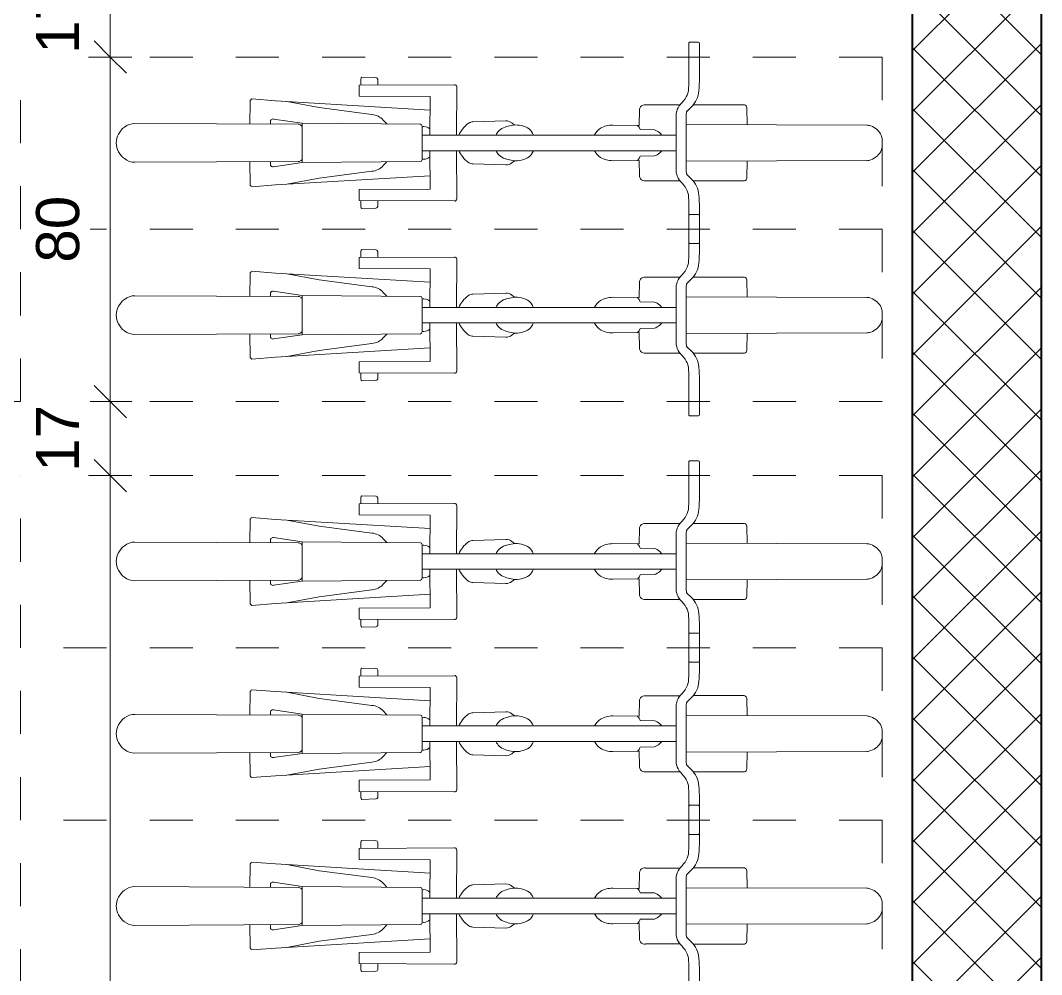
# Model space of a CAD drawing. Header units: metres. Extents: x -86 to 44, y -23 to 39.
# Drawn here: x 23.382 to 25.752, y -11.624 to -9.408 of the extents above; entities that cross this region are included whole.
import ezdxf

# ---------------------------------------------------------------- set-up
doc = ezdxf.new("R2010")
doc.units = ezdxf.units.M
doc.linetypes.add('_Verdeckte Linien_', pattern=[0.15, 0.1, -0.05])
for name, color, linetype, lineweight in [('A-____-____-DIMS', 7, 'Continuous', 5), ('A-____-____-DIMS-50', 7, 'Continuous', 5), ('A-DETL-GENF-HDLN', 7, '_Verdeckte Linien_', 9), ('A-DETL-GENF-OTLN', 7, 'Continuous', 9), ('A-WALL-____-MCUT', 7, 'Continuous', 35), ('A-WALL-____-PATT', 7, 'Continuous', 35), ('C-PRKG-____-HDLN', 7, '_Verdeckte Linien_', 9), ('C-PRKG-____-OTLN', 7, 'Continuous', 9)]:
    doc.layers.add(name, color=color, linetype=linetype, lineweight=lineweight)
doc.styles.add('Arial_1', font='arial.ttf', dxfattribs={"height": 0.1})
doc.dimstyles.new('SUB_Rohbau_fein_6', dxfattribs={"dimscale": 0.3048, "dimtxt": 0.102026, "dimasz": 0.246063, "dimexe": 0.164042, "dimexo": 0.0625, "dimgap": 0.123031, "dimtad": 1, "dimdec": 1, "dimlfac": 100, "dimrnd": 0.5, "dimdsep": 46, "dimtxsty": 'Arial_1', "dimblk1": 'OBLIQUE', "dimblk2": 'OBLIQUE', "dimsah": 1, "dimcen": 0.09, "dimazin": 0, "dimtfac": 1, "dimtdec": 4, "dimtix": 1, "dimtmove": 0, "dimatfit": 3, "dimfxl": 0.164042, "dimfxlon": 1, "dimtvp": 1, "dimtfill": 1, "dimtolj": 1, "dimtzin": 0, "dimarcsym": 2})
doc.dimstyles.new('SUB_Rohbau_fein_7', dxfattribs={"dimscale": 0.3048, "dimtxt": 0.102026, "dimasz": 0.246063, "dimexe": 0.164042, "dimexo": 0.0625, "dimgap": 0.123031, "dimtad": 1, "dimrnd": 0.005, "dimzin": 0, "dimdsep": 46, "dimtxsty": 'Arial_1', "dimblk1": 'OBLIQUE', "dimblk2": 'OBLIQUE', "dimsah": 1, "dimcen": 0.09, "dimazin": 0, "dimtfac": 1, "dimtdec": 4, "dimtix": 1, "dimtmove": 0, "dimatfit": 3, "dimfxl": 0.164042, "dimfxlon": 1, "dimtvp": 1, "dimtfill": 1, "dimtolj": 1, "dimtzin": 0, "dimarcsym": 2})

# ---------------------------------------------------------------- blocks, each defined once
blk = doc.blocks.new('Fahrradstellplatz - Fahrradstellplatz-23804821--01_UG_OK_FFB_AF')
at = {"layer": 'A-DETL-GENF-HDLN', "color": 253, "true_color": 0x999999}
for p, q in [((5.6, 2), (6, 2)), ((6, 2), (6.4, 2)), ((6, 0), (6, 2)), ((6, 0), (6, 2)), ((6.4, 2), (6.8, 2)), ((6.4, 0), (6.4, 2)), ((6.4, 0), (6.4, 2)), ((6.8, 0), (6.8, 2)), ((6, 0), (5.6, 0)), ((6.4, 0), (6, 0)), ((6.8, 0), (6.4, 0))]:
    blk.add_line(p, q, dxfattribs=at)
at = {"layer": 'A-DETL-GENF-OTLN', "color": 253, "true_color": 0x999999}
for p, q in [((5.7573, 1.3551), (5.7556, 1.7345)), ((5.8439, 1.3551), (5.8456, 1.7345)), ((6.1573, 1.3551), (6.1556, 1.7345)), ((6.2439, 1.3551), (6.2456, 1.7345)), ((6.5573, 1.3551), (6.5556, 1.7345)), ((6.6439, 1.3551), (6.6456, 1.7345)), ((5.6987, 1.4626), (5.7028, 1.408)), ((5.7568, 1.4679), (5.7043, 1.4669)), ((5.8444, 1.4679), (5.8969, 1.4669)), ((5.9025, 1.4626), (5.8984, 1.408)), ((6.0987, 1.4626), (6.1028, 1.408)), ((6.1568, 1.4679), (6.1043, 1.4669)), ((6.2444, 1.4679), (6.2969, 1.4669)), ((6.3025, 1.4626), (6.2984, 1.408)), ((6.4987, 1.4626), (6.5028, 1.408)), ((6.5568, 1.4679), (6.5043, 1.4669)), ((6.6444, 1.4679), (6.6969, 1.4669)), ((6.7025, 1.4626), (6.6984, 1.408)), ((5.7028, 1.408), (5.7243, 1.0493)), ((5.755, 1.3458), (5.7452, 1.4123)), ((5.7486, 1.4194), (5.757, 1.4194)), ((5.8526, 1.4194), (5.8442, 1.4194)), ((5.8462, 1.3458), (5.856, 1.4123)), ((5.8984, 1.408), (5.8769, 1.0493)), ((6.1028, 1.408), (6.1243, 1.0493)), ((6.155, 1.3458), (6.1452, 1.4123)), ((6.1486, 1.4194), (6.157, 1.4194)), ((6.2526, 1.4194), (6.2442, 1.4194)), ((6.2462, 1.3458), (6.256, 1.4123)), ((6.2984, 1.408), (6.2769, 1.0493)), ((6.5028, 1.408), (6.5243, 1.0493)), ((6.555, 1.3458), (6.5452, 1.4123)), ((6.5486, 1.4194), (6.557, 1.4194)), ((6.6526, 1.4194), (6.6442, 1.4194)), ((6.6462, 1.3458), (6.656, 1.4123)), ((6.6984, 1.408), (6.6769, 1.0493)), ((5.7186, 1.3065), (5.7044, 1.3816)), ((5.8826, 1.3065), (5.8968, 1.3816)), ((6.1186, 1.3065), (6.1044, 1.3816)), ((6.2826, 1.3065), (6.2968, 1.3816)), ((6.5186, 1.3065), (6.5044, 1.3816)), ((6.6826, 1.3065), (6.6968, 1.3816)), ((5.755, 1.3458), (5.8006, 1.3465)), ((5.7573, 1.0716), (5.755, 1.3458)), ((5.7623, 1.3459), (5.76, 1.3486)), ((5.8006, 1.3465), (5.8462, 1.3458)), ((5.8389, 1.3459), (5.8411, 1.3486)), ((5.8462, 1.3458), (5.8439, 1.0716)), ((6.155, 1.3458), (6.2006, 1.3465)), ((6.1573, 1.0716), (6.155, 1.3458)), ((6.1623, 1.3459), (6.16, 1.3486)), ((6.2006, 1.3465), (6.2462, 1.3458)), ((6.2389, 1.3459), (6.2411, 1.3486)), ((6.2462, 1.3458), (6.2439, 1.0716)), ((6.555, 1.3458), (6.6006, 1.3465)), ((6.5573, 1.0716), (6.555, 1.3458)), ((6.5623, 1.3459), (6.56, 1.3486)), ((6.6006, 1.3465), (6.6462, 1.3458)), ((6.6389, 1.3459), (6.6411, 1.3486)), ((6.6462, 1.3458), (6.6439, 1.0716)), ((5.7347, 1.1845), (5.7186, 1.3065)), ((5.8664, 1.1845), (5.8826, 1.3065)), ((6.1347, 1.1845), (6.1186, 1.3065)), ((6.2664, 1.1845), (6.2826, 1.3065)), ((6.5347, 1.1845), (6.5186, 1.3065)), ((6.6664, 1.1845), (6.6826, 1.3065)), ((5.6666, 1.2102), (5.6523, 1.21)), ((5.6658, 0.9937), (5.6667, 1.2142)), ((5.6667, 1.2142), (5.6925, 1.2142)), ((5.6925, 1.2142), (5.6933, 1.049)), ((5.9087, 1.2142), (5.9079, 1.049)), ((5.9345, 1.2142), (5.9087, 1.2142)), ((5.9354, 0.9937), (5.9345, 1.2142)), ((5.9345, 1.2102), (5.9489, 1.21)), ((6.0666, 1.2102), (6.0523, 1.21)), ((6.0658, 0.9937), (6.0667, 1.2142)), ((6.0667, 1.2142), (6.0925, 1.2142)), ((6.0925, 1.2142), (6.0933, 1.049)), ((6.3087, 1.2142), (6.3079, 1.049)), ((6.3345, 1.2142), (6.3087, 1.2142)), ((6.3354, 0.9937), (6.3345, 1.2142)), ((6.3345, 1.2102), (6.3489, 1.21)), ((6.4666, 1.2102), (6.4523, 1.21)), ((6.4658, 0.9937), (6.4667, 1.2142)), ((6.4667, 1.2142), (6.4925, 1.2142)), ((6.4925, 1.2142), (6.4933, 1.049)), ((6.7087, 1.2142), (6.7079, 1.049)), ((6.7345, 1.2142), (6.7087, 1.2142)), ((6.7354, 0.9937), (6.7345, 1.2142)), ((6.7345, 1.2102), (6.7489, 1.21)), ((5.6482, 1.2074), (5.6491, 1.1747)), ((5.953, 1.2074), (5.9521, 1.1747)), ((6.0482, 1.2074), (6.0491, 1.1747)), ((6.353, 1.2074), (6.3521, 1.1747)), ((6.4482, 1.2074), (6.4491, 1.1747)), ((6.753, 1.2074), (6.7521, 1.1747)), ((5.6529, 1.1705), (5.6665, 1.1702)), ((5.9483, 1.1705), (5.9347, 1.1702)), ((6.0529, 1.1705), (6.0665, 1.1702)), ((6.3483, 1.1705), (6.3347, 1.1702)), ((6.4529, 1.1705), (6.4665, 1.1702)), ((6.7483, 1.1705), (6.7347, 1.1702)), ((5.7567, 1.1498), (5.7478, 1.1579)), ((5.8445, 1.1498), (5.8534, 1.1579)), ((6.1567, 1.1498), (6.1478, 1.1579)), ((6.2445, 1.1498), (6.2534, 1.1579)), ((6.5567, 1.1498), (6.5478, 1.1579)), ((6.6445, 1.1498), (6.6534, 1.1579)), ((5.7604, 1.0681), (5.7621, 1.0675)), ((5.7621, 1.0675), (5.8006, 1.0674)), ((5.7624, 1.0675), (5.7627, 1.0634)), ((5.7825, 1.0675), (5.7825, 0.478)), ((5.8006, 1.0674), (5.8391, 1.0675)), ((5.8187, 1.0675), (5.8187, 0.478)), ((5.8387, 1.0675), (5.8385, 1.0634)), ((5.8391, 1.0675), (5.8408, 1.0681)), ((6.1604, 1.0681), (6.1621, 1.0675)), ((6.1621, 1.0675), (6.2006, 1.0674)), ((6.1624, 1.0675), (6.1627, 1.0634)), ((6.1825, 1.0675), (6.1825, 0.478)), ((6.2006, 1.0674), (6.2391, 1.0675)), ((6.2187, 1.0675), (6.2187, 0.478)), ((6.2387, 1.0675), (6.2385, 1.0634)), ((6.2391, 1.0675), (6.2408, 1.0681)), ((6.5604, 1.0681), (6.5621, 1.0675)), ((6.5621, 1.0675), (6.6006, 1.0674)), ((6.5624, 1.0675), (6.5627, 1.0634)), ((6.5825, 1.0675), (6.5825, 0.478)), ((6.6006, 1.0674), (6.6391, 1.0675)), ((6.6187, 1.0675), (6.6187, 0.478)), ((6.6387, 1.0675), (6.6385, 1.0634)), ((6.6391, 1.0675), (6.6408, 1.0681)), ((5.6933, 1.049), (5.7825, 1.0497)), ((5.9079, 1.049), (5.8187, 1.0497)), ((6.0933, 1.049), (6.1825, 1.0497)), ((6.3079, 1.049), (6.2187, 1.0497)), ((6.4933, 1.049), (6.5825, 1.0497)), ((6.7079, 1.049), (6.6187, 1.0497)), ((5.7825, 0.9883), (5.6707, 0.9872)), ((5.8187, 0.9883), (5.9305, 0.9872)), ((6.1825, 0.9883), (6.0707, 0.9872)), ((6.2187, 0.9883), (6.3305, 0.9872)), ((6.5825, 0.9883), (6.4707, 0.9872)), ((6.6187, 0.9883), (6.7305, 0.9872)), ((5.7495, 0.8735), (5.7517, 0.95)), ((5.8517, 0.8735), (5.8495, 0.95)), ((6.1495, 0.8735), (6.1517, 0.95)), ((6.2517, 0.8735), (6.2495, 0.95)), ((6.5495, 0.8735), (6.5517, 0.95)), ((6.6517, 0.8735), (6.6495, 0.95)), ((5.7591, 0.8532), (5.7542, 0.8592)), ((5.8421, 0.8532), (5.847, 0.8592)), ((6.1591, 0.8532), (6.1542, 0.8592)), ((6.2421, 0.8532), (6.247, 0.8592)), ((6.5591, 0.8532), (6.5542, 0.8592)), ((6.6421, 0.8532), (6.647, 0.8592)), ((5.7825, 0.809), (5.7779, 0.8114)), ((5.8187, 0.809), (5.8233, 0.8114)), ((6.1825, 0.809), (6.1779, 0.8114)), ((6.2187, 0.809), (6.2233, 0.8114)), ((6.5825, 0.809), (6.5779, 0.8114)), ((6.6187, 0.809), (6.6233, 0.8114)), ((5.76, 0.564), (5.7592, 0.6253)), ((5.8412, 0.564), (5.842, 0.6253)), ((6.16, 0.564), (6.1592, 0.6253)), ((6.2412, 0.564), (6.242, 0.6253)), ((6.56, 0.564), (6.5592, 0.6253)), ((6.6412, 0.564), (6.642, 0.6253)), ((5.7124, 0.469), (5.7124, 0.5492)), ((5.7242, 0.5633), (5.76, 0.564)), ((5.7599, 0.5677), (5.7626, 0.5655)), ((5.7703, 0.5287), (5.7697, 0.5614)), ((5.8309, 0.5287), (5.8315, 0.5614)), ((5.8413, 0.5677), (5.8386, 0.5655)), ((5.877, 0.5633), (5.8412, 0.564)), ((5.8888, 0.469), (5.8888, 0.5492)), ((6.1124, 0.469), (6.1124, 0.5492)), ((6.1242, 0.5633), (6.16, 0.564)), ((6.1599, 0.5677), (6.1626, 0.5655)), ((6.1703, 0.5287), (6.1697, 0.5614)), ((6.2309, 0.5287), (6.2315, 0.5614)), ((6.2413, 0.5677), (6.2386, 0.5655)), ((6.277, 0.5633), (6.2412, 0.564)), ((6.2888, 0.469), (6.2888, 0.5492)), ((6.5124, 0.469), (6.5124, 0.5492)), ((6.5242, 0.5633), (6.56, 0.564)), ((6.5599, 0.5677), (6.5626, 0.5655)), ((6.5703, 0.5287), (6.5697, 0.5614)), ((6.6309, 0.5287), (6.6315, 0.5614)), ((6.6413, 0.5677), (6.6386, 0.5655)), ((6.677, 0.5633), (6.6412, 0.564)), ((6.6888, 0.469), (6.6888, 0.5492)), ((5.7825, 0.5111), (5.7776, 0.516)), ((5.8187, 0.5111), (5.8236, 0.516)), ((6.1825, 0.5111), (6.1776, 0.516)), ((6.2187, 0.5111), (6.2236, 0.516)), ((6.5825, 0.5111), (6.5776, 0.516)), ((6.6187, 0.5111), (6.6236, 0.516)), ((5.8006, 0.4779), (5.7482, 0.4781)), ((5.853, 0.4781), (5.8006, 0.4779)), ((6.2006, 0.4779), (6.1482, 0.4781)), ((6.253, 0.4781), (6.2006, 0.4779)), ((6.6006, 0.4779), (6.5482, 0.4781)), ((6.653, 0.4781), (6.6006, 0.4779)), ((5.7266, 0.4527), (5.7174, 0.443)), ((5.7354, 0.4549), (5.8006, 0.4547)), ((5.7593, 0.0357), (5.7581, 0.4548)), ((5.8006, 0.4547), (5.8658, 0.4549)), ((5.8419, 0.0357), (5.8431, 0.4548)), ((5.8746, 0.4527), (5.8838, 0.443)), ((6.1266, 0.4527), (6.1174, 0.443)), ((6.1354, 0.4549), (6.2006, 0.4547)), ((6.1593, 0.0357), (6.1581, 0.4548)), ((6.2006, 0.4547), (6.2658, 0.4549)), ((6.2419, 0.0357), (6.2431, 0.4548)), ((6.2746, 0.4527), (6.2838, 0.443)), ((6.5266, 0.4527), (6.5174, 0.443)), ((6.5354, 0.4549), (6.6006, 0.4547)), ((6.5593, 0.0357), (6.5581, 0.4548)), ((6.6006, 0.4547), (6.6658, 0.4549)), ((6.6419, 0.0357), (6.6431, 0.4548)), ((6.6746, 0.4527), (6.6838, 0.443)), ((5.5695, 0.4488), (5.6654, 0.4486)), ((5.6654, 0.4486), (5.6751, 0.4491)), ((5.7122, 0.3193), (5.7122, 0.4382)), ((5.889, 0.3193), (5.889, 0.4382)), ((5.9358, 0.4486), (5.9261, 0.4491)), ((6.0317, 0.4488), (5.9358, 0.4486)), ((5.9667, 0.4263), (5.9667, 0.4463)), ((5.9695, 0.4488), (6.0654, 0.4486)), ((6.0345, 0.4263), (6.0345, 0.4463)), ((6.0654, 0.4486), (6.0751, 0.4491)), ((6.1122, 0.3193), (6.1122, 0.4382)), ((6.289, 0.3193), (6.289, 0.4382)), ((6.3358, 0.4486), (6.3261, 0.4491)), ((6.4317, 0.4488), (6.3358, 0.4486)), ((6.3667, 0.4263), (6.3667, 0.4463)), ((6.3695, 0.4488), (6.4654, 0.4486)), ((6.4345, 0.4263), (6.4345, 0.4463)), ((6.4654, 0.4486), (6.4751, 0.4491)), ((6.5122, 0.3193), (6.5122, 0.4382)), ((6.689, 0.3193), (6.689, 0.4382)), ((6.7358, 0.4486), (6.7261, 0.4491)), ((6.8317, 0.4488), (6.7358, 0.4486)), ((6.8345, 0.4263), (6.8345, 0.4463)), ((6.0202, 0.4238), (5.9698, 0.4242)), ((5.981, 0.4238), (6.0314, 0.4242)), ((6.4202, 0.4238), (6.3698, 0.4242)), ((6.381, 0.4238), (6.4314, 0.4242)), ((6.781, 0.4238), (6.8314, 0.4242)), ((5.7585, 0.3133), (5.7186, 0.3144)), ((5.8427, 0.3133), (5.8826, 0.3144)), ((6.1585, 0.3133), (6.1186, 0.3144)), ((6.2427, 0.3133), (6.2826, 0.3144)), ((6.5585, 0.3133), (6.5186, 0.3144)), ((6.6427, 0.3133), (6.6826, 0.3144)), ((5.7931, 0), (5.8006, 0)), ((5.8006, 0), (5.8081, 0)), ((6.1931, 0), (6.2006, 0)), ((6.2006, 0), (6.2081, 0)), ((6.5931, 0), (6.6006, 0)), ((6.6006, 0), (6.6081, 0))]:
    blk.add_line(p, q, dxfattribs=at)
for centre, radius, start, end in [((5.8007, 1.7348), 0.0429, 90.2027, 118.8234), ((5.8004, 1.7348), 0.0429, 61.1766, 89.7973), ((6.2007, 1.7348), 0.0429, 90.2027, 118.8234), ((6.2004, 1.7348), 0.0429, 61.1766, 89.7973), ((6.6007, 1.7348), 0.0429, 90.2027, 118.8234), ((6.6004, 1.7348), 0.0429, 61.1766, 89.7973), ((5.7944, 1.7346), 0.0388, 141.5969, 180.2571), ((5.8058, 1.7256), 0.0534, 118.8234, 141.5969), ((5.7954, 1.7256), 0.0534, 38.4031, 61.1766), ((5.8068, 1.7346), 0.0388, 359.7429, 38.4031), ((6.1944, 1.7346), 0.0388, 141.5969, 180.2571), ((6.2058, 1.7256), 0.0534, 118.8234, 141.5969), ((6.1954, 1.7256), 0.0534, 38.4031, 61.1766), ((6.2068, 1.7346), 0.0388, 359.7429, 38.4031), ((6.5944, 1.7346), 0.0388, 141.5969, 180.2571), ((6.6058, 1.7256), 0.0534, 118.8234, 141.5969), ((6.5954, 1.7256), 0.0534, 38.4031, 61.1766), ((6.6068, 1.7346), 0.0388, 359.7429, 38.4031), ((5.7045, 1.4608), 0.00606, 91.0937, 163.2001), ((5.8967, 1.4608), 0.00606, 16.7999, 88.9063), ((6.1045, 1.4608), 0.00606, 91.0937, 163.2001), ((6.2967, 1.4608), 0.00606, 16.7999, 88.9063), ((6.5045, 1.4608), 0.00606, 91.0937, 163.2001), ((6.6967, 1.4608), 0.00606, 16.7999, 88.9063), ((5.7532, 1.4134), 0.00806, 139.5195, 188.3681), ((5.7486, 1.4174), 0.00199, 89.2163, 139.5195), ((5.8526, 1.4174), 0.00199, 40.4805, 90.7837), ((5.848, 1.4134), 0.00806, 351.6319, 40.4805), ((6.1532, 1.4134), 0.00806, 139.5195, 188.3681), ((6.1486, 1.4174), 0.00199, 89.2163, 139.5195), ((6.2526, 1.4174), 0.00199, 40.4805, 90.7837), ((6.248, 1.4134), 0.00806, 351.6319, 40.4805), ((6.5532, 1.4134), 0.00806, 139.5195, 188.3681), ((6.5486, 1.4174), 0.00199, 89.2163, 139.5195), ((6.6526, 1.4174), 0.00199, 40.4805, 90.7837), ((6.648, 1.4134), 0.00806, 351.6319, 40.4805), ((5.7689, 1.3562), 0.0117, 185.1134, 220.3907), ((5.8323, 1.3562), 0.0117, 319.6093, 354.8866), ((6.1689, 1.3562), 0.0117, 185.1134, 220.3907), ((6.2323, 1.3562), 0.0117, 319.6093, 354.8866), ((6.5689, 1.3562), 0.0117, 185.1134, 220.3907), ((6.6323, 1.3562), 0.0117, 319.6093, 354.8866), ((5.6524, 1.2054), 0.00464, 90.4692, 154.4859), ((5.9488, 1.2054), 0.00464, 25.5141, 89.5308), ((6.0524, 1.2054), 0.00464, 90.4692, 154.4859), ((6.3488, 1.2054), 0.00464, 25.5141, 89.5308), ((6.4524, 1.2054), 0.00464, 90.4692, 154.4859), ((6.7488, 1.2054), 0.00464, 25.5141, 89.5308), ((5.6535, 1.1749), 0.00438, 181.6744, 261.5061), ((5.7758, 1.1882), 0.0413, 185.2207, 227.2443), ((5.8254, 1.1882), 0.0413, 312.7557, 354.7793), ((5.9477, 1.1749), 0.00438, 278.4939, 358.3256), ((6.0535, 1.1749), 0.00438, 181.6744, 261.5061), ((6.1758, 1.1882), 0.0413, 185.2207, 227.2443), ((6.2254, 1.1882), 0.0413, 312.7557, 354.7793), ((6.3477, 1.1749), 0.00438, 278.4939, 358.3256), ((6.4535, 1.1749), 0.00438, 181.6744, 261.5061), ((6.5758, 1.1882), 0.0413, 185.2207, 227.2443), ((6.6254, 1.1882), 0.0413, 312.7557, 354.7793), ((6.7477, 1.1749), 0.00438, 278.4939, 358.3256), ((5.762, 1.0727), 0.00483, 193.2596, 250.1257), ((5.8392, 1.0727), 0.00483, 289.8743, 346.7404), ((6.162, 1.0727), 0.00483, 193.2596, 250.1257), ((6.2392, 1.0727), 0.00483, 289.8743, 346.7404), ((6.562, 1.0727), 0.00483, 193.2596, 250.1257), ((6.6392, 1.0727), 0.00483, 289.8743, 346.7404), ((5.7854, 1.0646), 0.0228, 183.0499, 221.2324), ((5.8158, 1.0646), 0.0228, 318.7676, 356.9501), ((6.1854, 1.0646), 0.0228, 183.0499, 221.2324), ((6.2158, 1.0646), 0.0228, 318.7676, 356.9501), ((6.5854, 1.0646), 0.0228, 183.0499, 221.2324), ((6.6158, 1.0646), 0.0228, 318.7676, 356.9501), ((5.6706, 0.9923), 0.00508, 164.2179, 270.5532), ((5.8028, 0.9281), 0.0574, 126.5019, 147.5068), ((5.8288, 0.893), 0.1011, 117.2613, 126.5019), ((5.7724, 0.893), 0.1011, 53.4981, 62.7387), ((5.7984, 0.9281), 0.0574, 32.4932, 53.4981), ((5.9305, 0.9923), 0.00508, 269.4468, 15.7821), ((6.0706, 0.9923), 0.00508, 164.2179, 270.5532), ((6.2028, 0.9281), 0.0574, 126.5019, 147.5068), ((6.2288, 0.893), 0.1011, 117.2613, 126.5019), ((6.1724, 0.893), 0.1011, 53.4981, 62.7387), ((6.1984, 0.9281), 0.0574, 32.4932, 53.4981), ((6.3305, 0.9923), 0.00508, 269.4468, 15.7821), ((6.4706, 0.9923), 0.00508, 164.2179, 270.5532), ((6.6028, 0.9281), 0.0574, 126.5019, 147.5068), ((6.6288, 0.893), 0.1011, 117.2613, 126.5019), ((6.5724, 0.893), 0.1011, 53.4981, 62.7387), ((6.5984, 0.9281), 0.0574, 32.4932, 53.4981), ((6.7305, 0.9923), 0.00508, 269.4468, 15.7821), ((5.7693, 0.9495), 0.0176, 147.5068, 178.3381), ((5.8319, 0.9495), 0.0176, 1.6619, 32.4932), ((6.1693, 0.9495), 0.0176, 147.5068, 178.3381), ((6.2319, 0.9495), 0.0176, 1.6619, 32.4932), ((6.5693, 0.9495), 0.0176, 147.5068, 178.3381), ((6.6319, 0.9495), 0.0176, 1.6619, 32.4932), ((5.7986, 0.8634), 0.0367, 136.3239, 161.1879), ((5.7961, 0.8658), 0.0333, 114.1511, 136.3239), ((5.8051, 0.8658), 0.0333, 43.6761, 65.8489), ((5.8026, 0.8634), 0.0367, 18.8121, 43.6761), ((6.1986, 0.8634), 0.0367, 136.3239, 161.1879), ((6.1961, 0.8658), 0.0333, 114.1511, 136.3239), ((6.2051, 0.8658), 0.0333, 43.6761, 65.8489), ((6.2026, 0.8634), 0.0367, 18.8121, 43.6761), ((6.5986, 0.8634), 0.0367, 136.3239, 161.1879), ((6.5961, 0.8658), 0.0333, 114.1511, 136.3239), ((6.6051, 0.8658), 0.0333, 43.6761, 65.8489), ((6.6026, 0.8634), 0.0367, 18.8121, 43.6761), ((5.7712, 0.8728), 0.0217, 178.2161, 218.6857), ((5.8151, 0.8501), 0.0561, 168.5086, 208.7294), ((5.871, 0.8388), 0.1131, 161.1879, 168.5086), ((5.7861, 0.8501), 0.0561, 331.2706, 11.4914), ((5.7302, 0.8388), 0.1131, 11.4914, 18.8121), ((5.83, 0.8728), 0.0217, 321.3143, 1.7839), ((6.1712, 0.8728), 0.0217, 178.2161, 218.6857), ((6.2151, 0.8501), 0.0561, 168.5086, 208.7294), ((6.271, 0.8388), 0.1131, 161.1879, 168.5086), ((6.1861, 0.8501), 0.0561, 331.2706, 11.4914), ((6.1302, 0.8388), 0.1131, 11.4914, 18.8121), ((6.23, 0.8728), 0.0217, 321.3143, 1.7839), ((6.5712, 0.8728), 0.0217, 178.2161, 218.6857), ((6.6151, 0.8501), 0.0561, 168.5086, 208.7294), ((6.671, 0.8388), 0.1131, 161.1879, 168.5086), ((6.5861, 0.8501), 0.0561, 331.2706, 11.4914), ((6.5302, 0.8388), 0.1131, 11.4914, 18.8121), ((6.63, 0.8728), 0.0217, 321.3143, 1.7839), ((5.7914, 0.8372), 0.0291, 208.7294, 242.3562), ((5.8097, 0.8372), 0.0291, 297.6438, 331.2706), ((6.1914, 0.8372), 0.0291, 208.7294, 242.3562), ((6.2097, 0.8372), 0.0291, 297.6438, 331.2706), ((6.5914, 0.8372), 0.0291, 208.7294, 242.3562), ((6.6097, 0.8372), 0.0291, 297.6438, 331.2706), ((5.7952, 0.6369), 0.033, 113.0393, 149.4774), ((5.806, 0.6369), 0.033, 30.5226, 66.9607), ((6.1952, 0.6369), 0.033, 113.0393, 149.4774), ((6.206, 0.6369), 0.033, 30.5226, 66.9607), ((6.5952, 0.6369), 0.033, 113.0393, 149.4774), ((6.606, 0.6369), 0.033, 30.5226, 66.9607), ((5.8138, 0.626), 0.0546, 149.4774, 180.6909), ((5.7874, 0.626), 0.0546, 359.3091, 30.5226), ((6.2138, 0.626), 0.0546, 149.4774, 180.6909), ((6.1874, 0.626), 0.0546, 359.3091, 30.5226), ((6.6138, 0.626), 0.0546, 149.4774, 180.6909), ((6.5874, 0.626), 0.0546, 359.3091, 30.5226), ((5.7247, 0.551), 0.0125, 128.2192, 188.3038), ((5.7241, 0.5518), 0.0115, 89.7991, 128.2192), ((5.777, 0.5825), 0.0223, 229.8575, 251.052), ((5.8242, 0.5825), 0.0223, 288.948, 310.1425), ((5.8771, 0.5518), 0.0115, 51.7808, 90.2009), ((5.8765, 0.551), 0.0125, 351.6962, 51.7808), ((6.1247, 0.551), 0.0125, 128.2192, 188.3038), ((6.1241, 0.5518), 0.0115, 89.7991, 128.2192), ((6.177, 0.5825), 0.0223, 229.8575, 251.052), ((6.2242, 0.5825), 0.0223, 288.948, 310.1425), ((6.2771, 0.5518), 0.0115, 51.7808, 90.2009), ((6.2765, 0.551), 0.0125, 351.6962, 51.7808), ((6.5247, 0.551), 0.0125, 128.2192, 188.3038), ((6.5241, 0.5518), 0.0115, 89.7991, 128.2192), ((6.577, 0.5825), 0.0223, 229.8575, 251.052), ((6.6242, 0.5825), 0.0223, 288.948, 310.1425), ((6.6771, 0.5518), 0.0115, 51.7808, 90.2009), ((6.6765, 0.551), 0.0125, 351.6962, 51.7808), ((5.7968, 0.5354), 0.0273, 194.1816, 225.3541), ((5.8044, 0.5354), 0.0273, 314.6459, 345.8184), ((6.1968, 0.5354), 0.0273, 194.1816, 225.3541), ((6.2044, 0.5354), 0.0273, 314.6459, 345.8184), ((6.5968, 0.5354), 0.0273, 194.1816, 225.3541), ((6.6044, 0.5354), 0.0273, 314.6459, 345.8184), ((5.7355, 0.4431), 0.0347, 102.9222, 134.8059), ((5.7414, 0.4178), 0.0607, 83.5208, 102.9222), ((5.8598, 0.4178), 0.0607, 77.0778, 96.4792), ((5.8656, 0.4431), 0.0347, 45.1941, 77.0778), ((6.1355, 0.4431), 0.0347, 102.9222, 134.8059), ((6.1414, 0.4178), 0.0607, 83.5208, 102.9222), ((6.2598, 0.4178), 0.0607, 77.0778, 96.4792), ((6.2656, 0.4431), 0.0347, 45.1941, 77.0778), ((6.5355, 0.4431), 0.0347, 102.9222, 134.8059), ((6.5414, 0.4178), 0.0607, 83.5208, 102.9222), ((6.6598, 0.4178), 0.0607, 77.0778, 96.4792), ((6.6656, 0.4431), 0.0347, 45.1941, 77.0778), ((5.673, 0.491), 0.0419, 272.8793, 300.1335), ((5.6519, 0.5273), 0.0839, 300.1335, 314.8059), ((5.7353, 0.4364), 0.0186, 89.7864, 118.0605), ((5.8659, 0.4364), 0.0186, 61.9395, 90.2136), ((5.9493, 0.5273), 0.0839, 225.1941, 239.8665), ((5.9282, 0.491), 0.0419, 239.8665, 267.1207), ((6.073, 0.491), 0.0419, 272.8793, 300.1335), ((6.0519, 0.5273), 0.0839, 300.1335, 314.8059), ((6.1353, 0.4364), 0.0186, 89.7864, 118.0605), ((6.2659, 0.4364), 0.0186, 61.9395, 90.2136), ((6.3493, 0.5273), 0.0839, 225.1941, 239.8665), ((6.3282, 0.491), 0.0419, 239.8665, 267.1207), ((6.473, 0.491), 0.0419, 272.8793, 300.1335), ((6.4519, 0.5273), 0.0839, 300.1335, 314.8059), ((6.5353, 0.4364), 0.0186, 89.7864, 118.0605), ((6.6659, 0.4364), 0.0186, 61.9395, 90.2136), ((6.7493, 0.5273), 0.0839, 225.1941, 239.8665), ((6.7282, 0.491), 0.0419, 239.8665, 267.1207), ((5.6762, 0.482), 0.0567, 273.4273, 316.6249), ((5.925, 0.482), 0.0567, 223.3751, 266.5727), ((5.9692, 0.4463), 0.00251, 83.5873, 180), ((6.0319, 0.4463), 0.00251, 0, 96.4127), ((6.0762, 0.482), 0.0567, 273.4273, 316.6249), ((6.325, 0.482), 0.0567, 223.3751, 266.5727), ((6.3692, 0.4463), 0.00251, 83.5873, 180), ((6.4319, 0.4463), 0.00251, 0, 96.4127), ((6.4762, 0.482), 0.0567, 273.4273, 316.6249), ((6.725, 0.482), 0.0567, 223.3751, 266.5727), ((6.8319, 0.4463), 0.00251, 0, 96.4127), ((5.6251, 1.3361), 0.9124, 269.6923, 273.4273), ((5.9761, 1.3361), 0.9124, 266.5727, 270.3077), ((5.9698, 0.4274), 0.00327, 199.6166, 269.5389), ((6.0251, 1.3361), 0.9124, 269.6923, 273.4273), ((6.0314, 0.4274), 0.00327, 270.4611, 340.3834), ((6.3761, 1.3361), 0.9124, 266.5727, 270.3077), ((6.3698, 0.4274), 0.00327, 199.6166, 269.5389), ((6.4251, 1.3361), 0.9124, 269.6923, 273.4273), ((6.4314, 0.4274), 0.00327, 270.4611, 340.3834), ((6.7761, 1.3361), 0.9124, 266.5727, 270.3077), ((6.8314, 0.4274), 0.00327, 270.4611, 340.3834), ((5.7188, 0.3212), 0.00683, 196.6805, 268.4014), ((5.8824, 0.3212), 0.00683, 271.5986, 343.3195), ((6.1188, 0.3212), 0.00683, 196.6805, 268.4014), ((6.2824, 0.3212), 0.00683, 271.5986, 343.3195), ((6.5188, 0.3212), 0.00683, 196.6805, 268.4014), ((6.6824, 0.3212), 0.00683, 271.5986, 343.3195), ((5.7997, 0.0394), 0.0406, 185.2642, 198.9471), ((5.8003, 0.0396), 0.0412, 198.9471, 245.2958), ((5.8009, 0.0396), 0.0412, 294.7042, 341.0529), ((5.8015, 0.0394), 0.0406, 341.0529, 354.7358), ((6.1997, 0.0394), 0.0406, 185.2642, 198.9471), ((6.2003, 0.0396), 0.0412, 198.9471, 245.2958), ((6.2009, 0.0396), 0.0412, 294.7042, 341.0529), ((6.2015, 0.0394), 0.0406, 341.0529, 354.7358), ((6.5997, 0.0394), 0.0406, 185.2642, 198.9471), ((6.6003, 0.0396), 0.0412, 198.9471, 245.2958), ((6.6009, 0.0396), 0.0412, 294.7042, 341.0529), ((6.6015, 0.0394), 0.0406, 341.0529, 354.7358), ((5.7931, 0.024), 0.024, 245.2958, 269.9884), ((5.8081, 0.024), 0.024, 270.0116, 294.7042), ((6.1931, 0.024), 0.024, 245.2958, 269.9884), ((6.2081, 0.024), 0.024, 270.0116, 294.7042), ((6.5931, 0.024), 0.024, 245.2958, 269.9884), ((6.6081, 0.024), 0.024, 270.0116, 294.7042)]:
    blk.add_arc(centre, radius, start, end, dxfattribs=at)
blk = doc.blocks.new('Fahrradstellplatz - Fahrradstellplatz-23805621--01_UG_OK_FFB_AF')
at = {"layer": 'A-DETL-GENF-HDLN', "color": 253, "true_color": 0x999999}
for p, q in [((0, 2), (0.4, 2)), ((0, 0), (0, 2)), ((0.4, 2), (0.8, 2)), ((0.4, 0), (0.4, 2)), ((0.4, 0), (0.4, 2)), ((0.8, 0), (0.8, 2)), ((0.4, 0), (0, 0)), ((0.8, 0), (0.4, 0))]:
    blk.add_line(p, q, dxfattribs=at)
at = {"layer": 'A-DETL-GENF-OTLN', "color": 253, "true_color": 0x999999}
for p, q in [((0.1573, 1.3551), (0.1556, 1.7345)), ((0.2439, 1.3551), (0.2456, 1.7345)), ((0.5573, 1.3551), (0.5556, 1.7345)), ((0.6439, 1.3551), (0.6456, 1.7345)), ((0.0987, 1.4626), (0.1028, 1.408)), ((0.1568, 1.4679), (0.1043, 1.4669)), ((0.2444, 1.4679), (0.2969, 1.4669)), ((0.3025, 1.4626), (0.2984, 1.408)), ((0.4987, 1.4626), (0.5028, 1.408)), ((0.5568, 1.4679), (0.5043, 1.4669)), ((0.6444, 1.4679), (0.6969, 1.4669)), ((0.7025, 1.4626), (0.6984, 1.408)), ((0.1028, 1.408), (0.1243, 1.0493)), ((0.155, 1.3458), (0.1452, 1.4123)), ((0.1486, 1.4194), (0.157, 1.4194)), ((0.2526, 1.4194), (0.2442, 1.4194)), ((0.2462, 1.3458), (0.256, 1.4123)), ((0.2984, 1.408), (0.2769, 1.0493)), ((0.5028, 1.408), (0.5243, 1.0493)), ((0.555, 1.3458), (0.5452, 1.4123)), ((0.5486, 1.4194), (0.557, 1.4194)), ((0.6526, 1.4194), (0.6442, 1.4194)), ((0.6462, 1.3458), (0.656, 1.4123)), ((0.6984, 1.408), (0.6769, 1.0493)), ((0.1186, 1.3065), (0.1044, 1.3816)), ((0.2826, 1.3065), (0.2968, 1.3816)), ((0.5186, 1.3065), (0.5044, 1.3816)), ((0.6826, 1.3065), (0.6968, 1.3816)), ((0.155, 1.3458), (0.2006, 1.3465)), ((0.1573, 1.0716), (0.155, 1.3458)), ((0.1623, 1.3459), (0.16, 1.3486)), ((0.2006, 1.3465), (0.2462, 1.3458)), ((0.2389, 1.3459), (0.2411, 1.3486)), ((0.2462, 1.3458), (0.2439, 1.0716)), ((0.555, 1.3458), (0.6006, 1.3465)), ((0.5573, 1.0716), (0.555, 1.3458)), ((0.5623, 1.3459), (0.56, 1.3486)), ((0.6006, 1.3465), (0.6462, 1.3458)), ((0.6389, 1.3459), (0.6411, 1.3486)), ((0.6462, 1.3458), (0.6439, 1.0716)), ((0.1347, 1.1845), (0.1186, 1.3065)), ((0.2664, 1.1845), (0.2826, 1.3065)), ((0.5347, 1.1845), (0.5186, 1.3065)), ((0.6664, 1.1845), (0.6826, 1.3065)), ((0.0666, 1.2102), (0.0523, 1.21)), ((0.0658, 0.9937), (0.0667, 1.2142)), ((0.0667, 1.2142), (0.0925, 1.2142)), ((0.0925, 1.2142), (0.0933, 1.049)), ((0.3087, 1.2142), (0.3079, 1.049)), ((0.3345, 1.2142), (0.3087, 1.2142)), ((0.3354, 0.9937), (0.3345, 1.2142)), ((0.3345, 1.2102), (0.3489, 1.21)), ((0.4666, 1.2102), (0.4523, 1.21)), ((0.4658, 0.9937), (0.4667, 1.2142)), ((0.4667, 1.2142), (0.4925, 1.2142)), ((0.4925, 1.2142), (0.4933, 1.049)), ((0.7087, 1.2142), (0.7079, 1.049)), ((0.7345, 1.2142), (0.7087, 1.2142)), ((0.7354, 0.9937), (0.7345, 1.2142)), ((0.7345, 1.2102), (0.7489, 1.21)), ((0.0482, 1.2074), (0.0491, 1.1747)), ((0.353, 1.2074), (0.3521, 1.1747)), ((0.4482, 1.2074), (0.4491, 1.1747)), ((0.753, 1.2074), (0.7521, 1.1747)), ((0.0529, 1.1705), (0.0665, 1.1702)), ((0.3483, 1.1705), (0.3347, 1.1702)), ((0.4529, 1.1705), (0.4665, 1.1702)), ((0.7483, 1.1705), (0.7347, 1.1702)), ((0.1567, 1.1498), (0.1478, 1.1579)), ((0.2445, 1.1498), (0.2534, 1.1579)), ((0.5567, 1.1498), (0.5478, 1.1579)), ((0.6445, 1.1498), (0.6534, 1.1579)), ((0.1604, 1.0681), (0.1621, 1.0675)), ((0.1621, 1.0675), (0.2006, 1.0674)), ((0.1624, 1.0675), (0.1627, 1.0634)), ((0.1825, 1.0675), (0.1825, 0.478)), ((0.2006, 1.0674), (0.2391, 1.0675)), ((0.2187, 1.0675), (0.2187, 0.478)), ((0.2387, 1.0675), (0.2385, 1.0634)), ((0.2391, 1.0675), (0.2408, 1.0681)), ((0.5604, 1.0681), (0.5621, 1.0675)), ((0.5621, 1.0675), (0.6006, 1.0674)), ((0.5624, 1.0675), (0.5627, 1.0634)), ((0.5825, 1.0675), (0.5825, 0.478)), ((0.6006, 1.0674), (0.6391, 1.0675)), ((0.6187, 1.0675), (0.6187, 0.478)), ((0.6387, 1.0675), (0.6385, 1.0634)), ((0.6391, 1.0675), (0.6408, 1.0681)), ((0.0933, 1.049), (0.1825, 1.0497)), ((0.3079, 1.049), (0.2187, 1.0497)), ((0.4933, 1.049), (0.5825, 1.0497)), ((0.7079, 1.049), (0.6187, 1.0497)), ((0.1825, 0.9883), (0.0707, 0.9872)), ((0.2187, 0.9883), (0.3305, 0.9872)), ((0.5825, 0.9883), (0.4707, 0.9872)), ((0.6187, 0.9883), (0.7305, 0.9872)), ((0.1495, 0.8735), (0.1517, 0.95)), ((0.2517, 0.8735), (0.2495, 0.95)), ((0.5495, 0.8735), (0.5517, 0.95)), ((0.6517, 0.8735), (0.6495, 0.95)), ((0.1591, 0.8532), (0.1542, 0.8592)), ((0.2421, 0.8532), (0.247, 0.8592)), ((0.5591, 0.8532), (0.5542, 0.8592)), ((0.6421, 0.8532), (0.647, 0.8592)), ((0.1825, 0.809), (0.1779, 0.8114)), ((0.2187, 0.809), (0.2233, 0.8114)), ((0.5825, 0.809), (0.5779, 0.8114)), ((0.6187, 0.809), (0.6233, 0.8114)), ((0.16, 0.564), (0.1592, 0.6253)), ((0.2412, 0.564), (0.242, 0.6253)), ((0.56, 0.564), (0.5592, 0.6253)), ((0.6412, 0.564), (0.642, 0.6253)), ((0.1124, 0.469), (0.1124, 0.5492)), ((0.1242, 0.5633), (0.16, 0.564)), ((0.1599, 0.5677), (0.1626, 0.5655)), ((0.1703, 0.5287), (0.1697, 0.5614)), ((0.2309, 0.5287), (0.2315, 0.5614)), ((0.2413, 0.5677), (0.2386, 0.5655)), ((0.277, 0.5633), (0.2412, 0.564)), ((0.2888, 0.469), (0.2888, 0.5492)), ((0.5124, 0.469), (0.5124, 0.5492)), ((0.5242, 0.5633), (0.56, 0.564)), ((0.5599, 0.5677), (0.5626, 0.5655)), ((0.5703, 0.5287), (0.5697, 0.5614)), ((0.6309, 0.5287), (0.6315, 0.5614)), ((0.6413, 0.5677), (0.6386, 0.5655)), ((0.677, 0.5633), (0.6412, 0.564)), ((0.6888, 0.469), (0.6888, 0.5492)), ((0.1825, 0.5111), (0.1776, 0.516)), ((0.2187, 0.5111), (0.2236, 0.516)), ((0.5825, 0.5111), (0.5776, 0.516)), ((0.6187, 0.5111), (0.6236, 0.516)), ((0.2006, 0.4779), (0.1482, 0.4781)), ((0.253, 0.4781), (0.2006, 0.4779)), ((0.6006, 0.4779), (0.5482, 0.4781)), ((0.653, 0.4781), (0.6006, 0.4779)), ((0.1266, 0.4527), (0.1174, 0.443)), ((0.1354, 0.4549), (0.2006, 0.4547)), ((0.1593, 0.0357), (0.1581, 0.4548)), ((0.2006, 0.4547), (0.2658, 0.4549)), ((0.2419, 0.0357), (0.2431, 0.4548)), ((0.2746, 0.4527), (0.2838, 0.443)), ((0.5266, 0.4527), (0.5174, 0.443)), ((0.5354, 0.4549), (0.6006, 0.4547)), ((0.5593, 0.0357), (0.5581, 0.4548)), ((0.6006, 0.4547), (0.6658, 0.4549)), ((0.6419, 0.0357), (0.6431, 0.4548)), ((0.6746, 0.4527), (0.6838, 0.443)), ((-0.0333, 0.4263), (-0.0333, 0.4463)), ((-0.0305, 0.4488), (0.0654, 0.4486)), ((0.0654, 0.4486), (0.0751, 0.4491)), ((0.1122, 0.3193), (0.1122, 0.4382)), ((0.289, 0.3193), (0.289, 0.4382)), ((0.3358, 0.4486), (0.3261, 0.4491)), ((0.4317, 0.4488), (0.3358, 0.4486)), ((0.3667, 0.4263), (0.3667, 0.4463)), ((0.3695, 0.4488), (0.4654, 0.4486)), ((0.4345, 0.4263), (0.4345, 0.4463)), ((0.4654, 0.4486), (0.4751, 0.4491)), ((0.5122, 0.3193), (0.5122, 0.4382)), ((0.689, 0.3193), (0.689, 0.4382)), ((0.7358, 0.4486), (0.7261, 0.4491)), ((0.8317, 0.4488), (0.7358, 0.4486)), ((0.8345, 0.4263), (0.8345, 0.4463)), ((0.0202, 0.4238), (-0.0302, 0.4242)), ((0.4202, 0.4238), (0.3698, 0.4242)), ((0.381, 0.4238), (0.4314, 0.4242)), ((0.781, 0.4238), (0.8314, 0.4242)), ((0.1585, 0.3133), (0.1186, 0.3144)), ((0.2427, 0.3133), (0.2826, 0.3144)), ((0.5585, 0.3133), (0.5186, 0.3144)), ((0.6427, 0.3133), (0.6826, 0.3144)), ((0.1931, 0), (0.2006, 0)), ((0.2006, 0), (0.2081, 0)), ((0.5931, 0), (0.6006, 0)), ((0.6006, 0), (0.6081, 0))]:
    blk.add_line(p, q, dxfattribs=at)
for centre, radius, start, end in [((0.2007, 1.7348), 0.0429, 90.2027, 118.8234), ((0.2004, 1.7348), 0.0429, 61.1766, 89.7973), ((0.6007, 1.7348), 0.0429, 90.2027, 118.8234), ((0.6004, 1.7348), 0.0429, 61.1766, 89.7973), ((0.1944, 1.7346), 0.0388, 141.5969, 180.2571), ((0.2058, 1.7256), 0.0534, 118.8234, 141.5969), ((0.1954, 1.7256), 0.0534, 38.4031, 61.1766), ((0.2068, 1.7346), 0.0388, 359.7429, 38.4031), ((0.5944, 1.7346), 0.0388, 141.5969, 180.2571), ((0.6058, 1.7256), 0.0534, 118.8234, 141.5969), ((0.5954, 1.7256), 0.0534, 38.4031, 61.1766), ((0.6068, 1.7346), 0.0388, 359.7429, 38.4031), ((0.1045, 1.4608), 0.00606, 91.0937, 163.2001), ((0.2967, 1.4608), 0.00606, 16.7999, 88.9063), ((0.5045, 1.4608), 0.00606, 91.0937, 163.2001), ((0.6967, 1.4608), 0.00606, 16.7999, 88.9063), ((0.1532, 1.4134), 0.00806, 139.5195, 188.3681), ((0.1486, 1.4174), 0.00199, 89.2163, 139.5195), ((0.2526, 1.4174), 0.00199, 40.4805, 90.7837), ((0.248, 1.4134), 0.00806, 351.6319, 40.4805), ((0.5532, 1.4134), 0.00806, 139.5195, 188.3681), ((0.5486, 1.4174), 0.00199, 89.2163, 139.5195), ((0.6526, 1.4174), 0.00199, 40.4805, 90.7837), ((0.648, 1.4134), 0.00806, 351.6319, 40.4805), ((0.1689, 1.3562), 0.0117, 185.1134, 220.3907), ((0.2323, 1.3562), 0.0117, 319.6093, 354.8866), ((0.5689, 1.3562), 0.0117, 185.1134, 220.3907), ((0.6323, 1.3562), 0.0117, 319.6093, 354.8866), ((0.0524, 1.2054), 0.00464, 90.4692, 154.4859), ((0.3488, 1.2054), 0.00464, 25.5141, 89.5308), ((0.4524, 1.2054), 0.00464, 90.4692, 154.4859), ((0.7488, 1.2054), 0.00464, 25.5141, 89.5308), ((0.0535, 1.1749), 0.00438, 181.6744, 261.5061), ((0.1758, 1.1882), 0.0413, 185.2207, 227.2443), ((0.2254, 1.1882), 0.0413, 312.7557, 354.7793), ((0.3477, 1.1749), 0.00438, 278.4939, 358.3256), ((0.4535, 1.1749), 0.00438, 181.6744, 261.5061), ((0.5758, 1.1882), 0.0413, 185.2207, 227.2443), ((0.6254, 1.1882), 0.0413, 312.7557, 354.7793), ((0.7477, 1.1749), 0.00438, 278.4939, 358.3256), ((0.162, 1.0727), 0.00483, 193.2596, 250.1257), ((0.2392, 1.0727), 0.00483, 289.8743, 346.7404), ((0.562, 1.0727), 0.00483, 193.2596, 250.1257), ((0.6392, 1.0727), 0.00483, 289.8743, 346.7404), ((0.1854, 1.0646), 0.0228, 183.0499, 221.2324), ((0.2158, 1.0646), 0.0228, 318.7676, 356.9501), ((0.5854, 1.0646), 0.0228, 183.0499, 221.2324), ((0.6158, 1.0646), 0.0228, 318.7676, 356.9501), ((0.0706, 0.9923), 0.00508, 164.2179, 270.5532), ((0.2028, 0.9281), 0.0574, 126.5019, 147.5068), ((0.2288, 0.893), 0.1011, 117.2613, 126.5019), ((0.1724, 0.893), 0.1011, 53.4981, 62.7387), ((0.1984, 0.9281), 0.0574, 32.4932, 53.4981), ((0.3305, 0.9923), 0.00508, 269.4468, 15.7821), ((0.4706, 0.9923), 0.00508, 164.2179, 270.5532), ((0.6028, 0.9281), 0.0574, 126.5019, 147.5068), ((0.6288, 0.893), 0.1011, 117.2613, 126.5019), ((0.5724, 0.893), 0.1011, 53.4981, 62.7387), ((0.5984, 0.9281), 0.0574, 32.4932, 53.4981), ((0.7305, 0.9923), 0.00508, 269.4468, 15.7821), ((0.1693, 0.9495), 0.0176, 147.5068, 178.3381), ((0.2319, 0.9495), 0.0176, 1.6619, 32.4932), ((0.5693, 0.9495), 0.0176, 147.5068, 178.3381), ((0.6319, 0.9495), 0.0176, 1.6619, 32.4932), ((0.1986, 0.8634), 0.0367, 136.3239, 161.1879), ((0.1961, 0.8658), 0.0333, 114.1511, 136.3239), ((0.2051, 0.8658), 0.0333, 43.6761, 65.8489), ((0.2026, 0.8634), 0.0367, 18.8121, 43.6761), ((0.5986, 0.8634), 0.0367, 136.3239, 161.1879), ((0.5961, 0.8658), 0.0333, 114.1511, 136.3239), ((0.6051, 0.8658), 0.0333, 43.6761, 65.8489), ((0.6026, 0.8634), 0.0367, 18.8121, 43.6761), ((0.1712, 0.8728), 0.0217, 178.2161, 218.6857), ((0.2151, 0.8501), 0.0561, 168.5086, 208.7294), ((0.271, 0.8388), 0.1131, 161.1879, 168.5086), ((0.1861, 0.8501), 0.0561, 331.2706, 11.4914), ((0.1302, 0.8388), 0.1131, 11.4914, 18.8121), ((0.23, 0.8728), 0.0217, 321.3143, 1.7839), ((0.5712, 0.8728), 0.0217, 178.2161, 218.6857), ((0.6151, 0.8501), 0.0561, 168.5086, 208.7294), ((0.671, 0.8388), 0.1131, 161.1879, 168.5086), ((0.5861, 0.8501), 0.0561, 331.2706, 11.4914), ((0.5302, 0.8388), 0.1131, 11.4914, 18.8121), ((0.63, 0.8728), 0.0217, 321.3143, 1.7839), ((0.1914, 0.8372), 0.0291, 208.7294, 242.3562), ((0.2097, 0.8372), 0.0291, 297.6438, 331.2706), ((0.5914, 0.8372), 0.0291, 208.7294, 242.3562), ((0.6097, 0.8372), 0.0291, 297.6438, 331.2706), ((0.1952, 0.6369), 0.033, 113.0393, 149.4774), ((0.206, 0.6369), 0.033, 30.5226, 66.9607), ((0.5952, 0.6369), 0.033, 113.0393, 149.4774), ((0.606, 0.6369), 0.033, 30.5226, 66.9607), ((0.2138, 0.626), 0.0546, 149.4774, 180.6909), ((0.1874, 0.626), 0.0546, 359.3091, 30.5226), ((0.6138, 0.626), 0.0546, 149.4774, 180.6909), ((0.5874, 0.626), 0.0546, 359.3091, 30.5226), ((0.1247, 0.551), 0.0125, 128.2192, 188.3038), ((0.1241, 0.5518), 0.0115, 89.7991, 128.2192), ((0.177, 0.5825), 0.0223, 229.8575, 251.052), ((0.2242, 0.5825), 0.0223, 288.948, 310.1425), ((0.2771, 0.5518), 0.0115, 51.7808, 90.2009), ((0.2765, 0.551), 0.0125, 351.6962, 51.7808), ((0.5247, 0.551), 0.0125, 128.2192, 188.3038), ((0.5241, 0.5518), 0.0115, 89.7991, 128.2192), ((0.577, 0.5825), 0.0223, 229.8575, 251.052), ((0.6242, 0.5825), 0.0223, 288.948, 310.1425), ((0.6771, 0.5518), 0.0115, 51.7808, 90.2009), ((0.6765, 0.551), 0.0125, 351.6962, 51.7808), ((0.1968, 0.5354), 0.0273, 194.1816, 225.3541), ((0.2044, 0.5354), 0.0273, 314.6459, 345.8184), ((0.5968, 0.5354), 0.0273, 194.1816, 225.3541), ((0.6044, 0.5354), 0.0273, 314.6459, 345.8184), ((0.1355, 0.4431), 0.0347, 102.9222, 134.8059), ((0.1414, 0.4178), 0.0607, 83.5208, 102.9222), ((0.2598, 0.4178), 0.0607, 77.0778, 96.4792), ((0.2656, 0.4431), 0.0347, 45.1941, 77.0778), ((0.5355, 0.4431), 0.0347, 102.9222, 134.8059), ((0.5414, 0.4178), 0.0607, 83.5208, 102.9222), ((0.6598, 0.4178), 0.0607, 77.0778, 96.4792), ((0.6656, 0.4431), 0.0347, 45.1941, 77.0778), ((0.073, 0.491), 0.0419, 272.8793, 300.1335), ((0.0519, 0.5273), 0.0839, 300.1335, 314.8059), ((0.1353, 0.4364), 0.0186, 89.7864, 118.0605), ((0.2659, 0.4364), 0.0186, 61.9395, 90.2136), ((0.3493, 0.5273), 0.0839, 225.1941, 239.8665), ((0.3282, 0.491), 0.0419, 239.8665, 267.1207), ((0.473, 0.491), 0.0419, 272.8793, 300.1335), ((0.4519, 0.5273), 0.0839, 300.1335, 314.8059), ((0.5353, 0.4364), 0.0186, 89.7864, 118.0605), ((0.6659, 0.4364), 0.0186, 61.9395, 90.2136), ((0.7493, 0.5273), 0.0839, 225.1941, 239.8665), ((0.7282, 0.491), 0.0419, 239.8665, 267.1207), ((-0.0308, 0.4463), 0.00251, 83.5873, 180), ((0.0762, 0.482), 0.0567, 273.4273, 316.6249), ((0.325, 0.482), 0.0567, 223.3751, 266.5727), ((0.3692, 0.4463), 0.00251, 83.5873, 180), ((0.4319, 0.4463), 0.00251, 0, 96.4127), ((0.4762, 0.482), 0.0567, 273.4273, 316.6249), ((0.725, 0.482), 0.0567, 223.3751, 266.5727), ((0.8319, 0.4463), 0.00251, 0, 96.4127), ((-0.0302, 0.4274), 0.00327, 199.6166, 269.5389), ((0.0251, 1.3361), 0.9124, 269.6923, 273.4273), ((0.3761, 1.3361), 0.9124, 266.5727, 270.3077), ((0.3698, 0.4274), 0.00327, 199.6166, 269.5389), ((0.4251, 1.3361), 0.9124, 269.6923, 273.4273), ((0.4314, 0.4274), 0.00327, 270.4611, 340.3834), ((0.7761, 1.3361), 0.9124, 266.5727, 270.3077), ((0.8314, 0.4274), 0.00327, 270.4611, 340.3834), ((0.1188, 0.3212), 0.00683, 196.6805, 268.4014), ((0.2824, 0.3212), 0.00683, 271.5986, 343.3195), ((0.5188, 0.3212), 0.00683, 196.6805, 268.4014), ((0.6824, 0.3212), 0.00683, 271.5986, 343.3195), ((0.1997, 0.0394), 0.0406, 185.2642, 198.9471), ((0.2003, 0.0396), 0.0412, 198.9471, 245.2958), ((0.2009, 0.0396), 0.0412, 294.7042, 341.0529), ((0.2015, 0.0394), 0.0406, 341.0529, 354.7358), ((0.5997, 0.0394), 0.0406, 185.2642, 198.9471), ((0.6003, 0.0396), 0.0412, 198.9471, 245.2958), ((0.6009, 0.0396), 0.0412, 294.7042, 341.0529), ((0.6015, 0.0394), 0.0406, 341.0529, 354.7358), ((0.1931, 0.024), 0.024, 245.2958, 269.9884), ((0.2081, 0.024), 0.024, 270.0116, 294.7042), ((0.5931, 0.024), 0.024, 245.2958, 269.9884), ((0.6081, 0.024), 0.024, 270.0116, 294.7042)]:
    blk.add_arc(centre, radius, start, end, dxfattribs=at)
at = {"layer": 'C-PRKG-____-HDLN', "color": 253, "true_color": 0x999999}
blk.add_line((0, 2), (0, 4.1), dxfattribs=at)
blk = doc.blocks.new('DIMBLOCK1391--01_UG_OK_FFB_AF')
at = {"layer": 'A-____-____-DIMS-50'}
for p, q in [((23.5903, -9.3234), (23.5528, -9.2859)), ((23.5903, -9.3234), (23.5403, -9.3234)), ((23.5903, -9.3234), (23.5903, -9.4934)), ((23.5903, -9.3234), (23.6278, -9.3609)), ((23.5903, -9.3234), (23.6403, -9.3234)), ((23.5903, -9.4934), (23.5528, -9.4559)), ((23.5903, -9.4934), (23.5403, -9.4934)), ((23.5903, -9.4934), (23.6278, -9.5309)), ((23.5903, -9.4934), (23.6403, -9.4934))]:
    blk.add_line(p, q, dxfattribs=at)
at = {"layer": 'A-____-____-DIMS-50', "color": 0, "insert": (23.4183, -9.486), "char_height": 0.1, "width": 0.186088, "attachment_point": 1, "rotation": 90, "line_spacing_factor": 0.941778, "style": 'Arial_1', "bg_fill": 3, "box_fill_scale": 1.25, "bg_fill_color": 256, "bg_fill_true_color": 13158600, "bg_fill_transparency": 0}
blk.add_mtext('17', dxfattribs=at)
blk = doc.blocks.new('_Oblique')
at = {"color": 0, "linetype": 'ByBlock', "lineweight": -2}
blk.add_line((-0.5, -0.5), (0.5, 0.5), dxfattribs=at)
blk = doc.blocks.new('DIMBLOCK1392--01_UG_OK_FFB_AF')
at = {"layer": 'A-____-____-DIMS-50'}
for p, q in [((23.5903, -9.4934), (23.5528, -9.4559)), ((23.5903, -9.4934), (23.5403, -9.4934)), ((23.5903, -9.4934), (23.5903, -10.2934)), ((23.5903, -9.4934), (23.6278, -9.5309)), ((23.5903, -9.4934), (23.6403, -9.4934)), ((23.5903, -10.2934), (23.5528, -10.2559)), ((23.5903, -10.2934), (23.5403, -10.2934)), ((23.5903, -10.2934), (23.6278, -10.3309)), ((23.5903, -10.2934), (23.6403, -10.2934))]:
    blk.add_line(p, q, dxfattribs=at)
at = {"layer": 'A-____-____-DIMS-50', "color": 0, "insert": (23.4183, -9.971), "char_height": 0.1, "width": 0.186088, "attachment_point": 1, "rotation": 90, "line_spacing_factor": 0.941778, "style": 'Arial_1', "bg_fill": 3, "box_fill_scale": 1.25, "bg_fill_color": 256, "bg_fill_true_color": 13158600, "bg_fill_transparency": 0}
blk.add_mtext('80', dxfattribs=at)
blk = doc.blocks.new('DIMBLOCK1393--01_UG_OK_FFB_AF')
at = {"layer": 'A-____-____-DIMS-50'}
for p, q in [((23.5903, -10.2934), (23.5528, -10.2559)), ((23.5903, -10.2934), (23.5403, -10.2934)), ((23.5903, -10.2934), (23.5903, -10.4654)), ((23.5903, -10.2934), (23.6278, -10.3309)), ((23.5903, -10.2934), (23.6403, -10.2934)), ((23.5903, -10.4654), (23.5528, -10.4279)), ((23.5903, -10.4654), (23.5403, -10.4654)), ((23.5903, -10.4654), (23.6278, -10.5029)), ((23.5903, -10.4654), (23.6403, -10.4654))]:
    blk.add_line(p, q, dxfattribs=at)
at = {"layer": 'A-____-____-DIMS-50', "color": 0, "insert": (23.4183, -10.4569), "char_height": 0.1, "width": 0.186088, "attachment_point": 1, "rotation": 90, "line_spacing_factor": 0.941778, "style": 'Arial_1', "bg_fill": 3, "box_fill_scale": 1.25, "bg_fill_color": 256, "bg_fill_true_color": 13158600, "bg_fill_transparency": 0}
blk.add_mtext('17', dxfattribs=at)
blk = doc.blocks.new('DIMBLOCK1394--01_UG_OK_FFB_AF')
at = {"layer": 'A-____-____-DIMS-50'}
for p, q in [((23.5903, -10.4654), (23.5528, -10.4279)), ((23.5903, -10.4654), (23.5403, -10.4654)), ((23.5903, -10.4654), (23.5903, -17.2654)), ((23.5903, -10.4654), (23.6278, -10.5029)), ((23.5903, -10.4654), (23.6403, -10.4654)), ((23.5903, -17.2654), (23.5528, -17.2279)), ((23.5903, -17.2654), (23.5403, -17.2654)), ((23.5903, -17.2654), (23.6278, -17.3029)), ((23.5903, -17.2654), (23.6403, -17.2654))]:
    blk.add_line(p, q, dxfattribs=at)
at = {"layer": 'A-____-____-DIMS-50', "color": 0, "insert": (23.4183, -14.0011), "char_height": 0.1, "width": 0.325653, "attachment_point": 1, "rotation": 90, "line_spacing_factor": 0.941778, "style": 'Arial_1', "bg_fill": 3, "box_fill_scale": 1.25, "bg_fill_color": 256, "bg_fill_true_color": 13158600, "bg_fill_transparency": 0}
blk.add_mtext('6.80', dxfattribs=at)

msp = doc.modelspace()

# ---------------------------------------------------------------- hatches: boundary and pattern name
at = {"layer": 'A-WALL-____-PATT', "lineweight": 9}
h = msp.add_hatch(dxfattribs=at)
h.set_pattern_fill('FP_1', color=256, style=0, pattern_type=2)
h.set_pattern_definition([(45, (0, 0), (-0.07071068, 0.07071068), []), (135, (0, 0), (-0.07071068, -0.07071068), [])])
h.paths.add_polyline_path([(25.452, -17.7334), (25.752, -17.7334), (25.752, -2.3534), (25.452, -2.3534), (25.452, -17.7314)])

# ---------------------------------------------------------------- linework, layer by layer
at = {"layer": 'A-WALL-____-MCUT'}
for p, q in [((25.452, -2.3534), (25.452, -17.4334)), ((25.752, -17.7334), (25.752, -2.3534))]:
    msp.add_line(p, q, dxfattribs=at)

# ---------------------------------------------------------------- block references
at = {"layer": 'C-PRKG-____-OTLN', "color": 253, "true_color": 0x999999}
for name, p, rotation in [('Fahrradstellplatz - Fahrradstellplatz-23805621--01_UG_OK_FFB_AF', (25.382, -10.2934), 90.00000000000031), ('Fahrradstellplatz - Fahrradstellplatz-23804821--01_UG_OK_FFB_AF', (25.382, -17.2654), 89.9999999999993)]:
    msp.add_blockref(name, p, dxfattribs=dict(at, rotation=rotation))

# ---------------------------------------------------------------- next in the draw order: dimensions: what is measured, and where the dimension line sits
at = {"layer": 'A-____-____-DIMS'}
dim = msp.add_linear_dim(base=(23.5903, -9.4934), p1=(23.6403, -9.3234), p2=(23.6403, -9.4934), angle=90, dimstyle='SUB_Rohbau_fein_6', override={"dimpost": '<>', "dimfxl": 0.17}, dxfattribs=at)
dim.commit()
dim.dimension.update_dxf_attribs({"geometry": 'DIMBLOCK1391--01_UG_OK_FFB_AF', "text_midpoint": (23.5026, -9.4084)})

# ---------------------------------------------------------------- next in the draw order: dimensions: what is measured, and where the dimension line sits
dim = msp.add_linear_dim(base=(23.5903, -10.2934), p1=(23.6403, -9.4934), p2=(23.6403, -10.2934), angle=90, dimstyle='SUB_Rohbau_fein_6', override={"dimpost": '<>', "dimfxl": 0.8}, dxfattribs=at)
dim.commit()
dim.dimension.update_dxf_attribs({"geometry": 'DIMBLOCK1392--01_UG_OK_FFB_AF', "text_midpoint": (23.5017, -9.8934)})

# ---------------------------------------------------------------- next in the draw order: dimensions: what is measured, and where the dimension line sits
dim = msp.add_linear_dim(base=(23.5903, -10.4654), p1=(23.6403, -10.2934), p2=(23.6403, -10.4654), angle=90, dimstyle='SUB_Rohbau_fein_6', override={"dimpost": '<>', "dimfxl": 0.171941}, dxfattribs=at)
dim.commit()
dim.dimension.update_dxf_attribs({"geometry": 'DIMBLOCK1393--01_UG_OK_FFB_AF', "text_midpoint": (23.5026, -10.3794)})

# ---------------------------------------------------------------- next in the draw order: dimensions: what is measured, and where the dimension line sits
dim = msp.add_linear_dim(base=(23.5903, -17.2654), p1=(23.6403, -10.4654), p2=(23.6403, -17.2654), angle=90, dimstyle='SUB_Rohbau_fein_7', override={"dimpost": '<>', "dimfxl": 6.8}, dxfattribs=at)
dim.commit()
dim.dimension.update_dxf_attribs({"geometry": 'DIMBLOCK1394--01_UG_OK_FFB_AF', "text_midpoint": (23.5017, -13.8654)})

doc.saveas('drawing.dxf')
